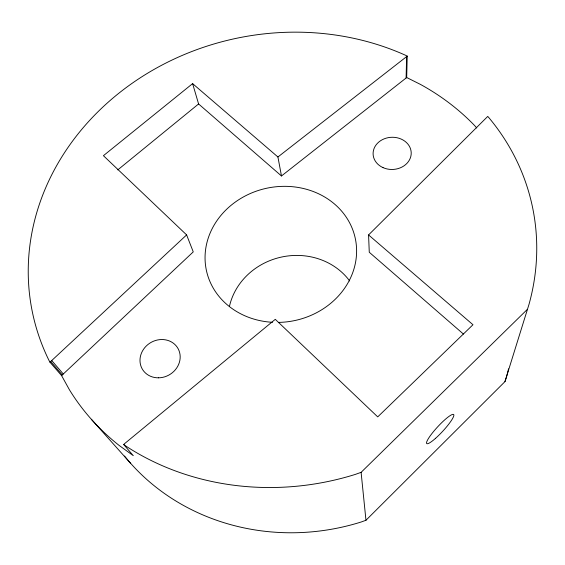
<?xml version="1.0" encoding="UTF-8"?>
<svg xmlns="http://www.w3.org/2000/svg" width="565" height="565" viewBox="0 0 565 565"><rect width="100%" height="100%" fill="white"/><g stroke="black" fill="none" stroke-linecap="round" stroke-linejoin="round"><path stroke-width="0.85" d="M61.585 375.598L193.258 251.884L186.62 234.913L103.423 155.686L192.609 83.62L198.59 103.953L281.476 175.969L406.101 78.012L406.623 56.613L407.224 56.097L405.585 55.292A255.514 226.275 -12.3 0 0 111.743 99.101A255.514 226.275 -12.3 0 0 49.021 360.484L49.96 362.193L61.585 375.598L69.389 389.716A246.969 220.555 -12.3 0 0 119.01 445.34L133.276 455.651L123.756 444.591L124.392 443.808L275.275 319.331L377.717 416.885L472.976 324.734L368.571 234.941L487.736 116.418L488.986 117.803A255.514 226.275 -12.3 0 1 529.002 304.365L504.969 381.615L365.965 520.273L361.176 521.996A215.724 198.59 -12.1 0 1 124.47 456.033M406.101 78.012L406.68 77.511L407.224 56.097M504.969 381.615L506.381 377.293A215.724 198.59 -12.1 0 0 508.542 368.839M123.756 444.591L125.338 445.729A255.514 226.275 -12.3 0 0 355.329 474.402L361.106 472.34L527.364 309.373M49.96 362.193L186.62 234.913M117.774 169.888L198.59 103.953M281.476 175.969L277.923 156.985L406.623 56.613M406.68 77.511L420.395 84.383A246.969 220.555 -12.3 0 1 474.494 125.437L476.74 127.958M192.609 83.62L277.923 156.985M463.42 334.056L369.27 252.258L368.571 234.941M91.346 419.279L130.677 463.364M50.688 361.515L62.284 374.934M51.733 360.548L63.287 373.995M361.106 472.34L365.965 520.273M272.507 322.297A76.148 67.638 -12.3 0 1 218.57 218.394A76.148 67.638 -12.3 0 1 348.471 220.731A76.148 67.638 -12.3 0 1 278.63 322.403M229.517 306.068A66.599 61.055 -12.2 0 1 282.006 256.948A66.599 61.055 -12.2 0 1 349.664 280.967M435.573 438.306A19.775 3.355 -47.2 0 0 453.646 414.519A19.775 3.355 -47.2 0 0 431.392 434.259A19.775 3.355 -47.2 0 0 435.573 438.306M158.539 377.823A20.615 18.603 -30.9 0 0 178.215 348.873A20.615 18.603 -30.9 0 0 143.503 349.318A20.615 18.603 -30.9 0 0 158.539 377.823M383.028 167.621A19.069 16.103 -2.4 0 0 411.214 152.748A19.069 16.103 -2.4 0 0 382.23 139.739A19.069 16.103 -2.4 0 0 383.028 167.621"/></g></svg>
